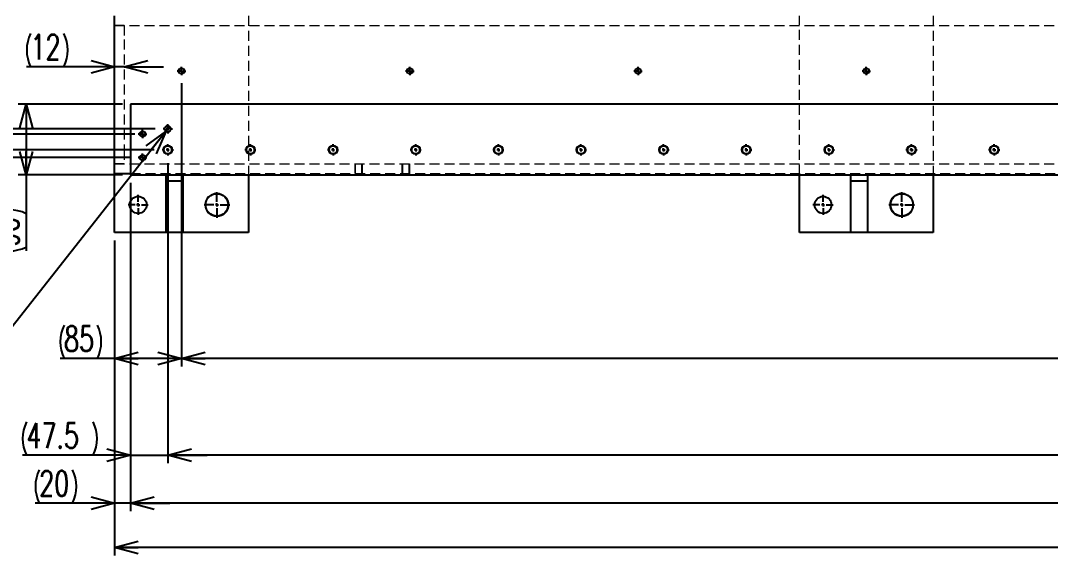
# Model space of a CAD drawing. Header units: millimetres. Extents: x 30 to 8380, y 30 to 5898.
# Drawn here: x 2814 to 4122, y 3167 to 3846 of the extents above; entities that cross this region are included whole.
import ezdxf

# ---------------------------------------------------------------- set-up
doc = ezdxf.new("R2010")
doc.units = ezdxf.units.MM
doc.header["$LTSCALE"] = 10
doc.linetypes.add('HIDDEN', pattern=[1.905, 1.27, -0.635])
doc.layers.add('FORMAT', color=7, linetype='Continuous')
doc.styles.add('SLDTEXTSTYLE0', font='TXT', dxfattribs={"width": 0.7, "bigfont": 'bigfont'})
doc.dimstyles.new('SLDDIMSTYLE1', dxfattribs={"dimtxt": 36.380208, "dimasz": 30, "dimexe": 0, "dimexo": 0.0625, "dimgap": 9.095052, "dimtad": 3, "dimrnd": 1e-09, "dimzin": 12, "dimdsep": 46, "dimtxsty": 'SLDTEXTSTYLE0', "dimblk1": 'OPEN30', "dimblk2": 'OPEN30', "dimsah": 1, "dimcen": 0.09, "dimadec": 0, "dimazin": 3, "dimtfac": 1, "dimtdec": 3, "dimtofl": 0, "dimtmove": 0, "dimatfit": 3, "dimldrblk": 'OPEN30', "dimfxl": 1, "dimfrac": 2, "dimtolj": 1, "dimtzin": 12, "dimarcsym": 0})
doc.dimstyles.new('SLDDIMSTYLE2', dxfattribs={"dimtxt": 36.380208, "dimasz": 30, "dimexe": 0, "dimexo": 0.0625, "dimgap": 9.095052, "dimtad": 3, "dimrnd": 1e-09, "dimzin": 12, "dimdsep": 46, "dimtxsty": 'SLDTEXTSTYLE0', "dimblk1": 'OPEN30', "dimblk2": 'OPEN30', "dimsah": 1, "dimcen": 0.09, "dimadec": 0, "dimazin": 3, "dimtfac": 1, "dimtdec": 3, "dimtmove": 0, "dimatfit": 0, "dimldrblk": 'OPEN30', "dimfxl": 1, "dimfrac": 2, "dimtolj": 1, "dimtzin": 12, "dimarcsym": 0})
doc.dimstyles.new('SLDDIMSTYLE5', dxfattribs={"dimtxt": 36.380208, "dimasz": 30, "dimexe": 0, "dimexo": 0.0625, "dimgap": 9.095052, "dimtad": 0, "dimtih": 1, "dimtoh": 1, "dimdec": 6, "dimrnd": 1e-09, "dimzin": 12, "dimdsep": 46, "dimtxsty": 'SLDTEXTSTYLE0', "dimblk1": 'OPEN30', "dimblk2": 'OPEN30', "dimsah": 1, "dimcen": 0, "dimadec": 0, "dimazin": 3, "dimtol": 1, "dimtp": 0.015, "dimtfac": 1, "dimtdec": 3, "dimtofl": 0, "dimtmove": 0, "dimatfit": 3, "dimldrblk": 'OPEN30', "dimfxl": 1, "dimfrac": 2, "dimtolj": 1, "dimtzin": 0, "dimarcsym": 0})
doc.dimstyles.new('SLDDIMSTYLE6', dxfattribs={"dimtxt": 36.380208, "dimasz": 30, "dimexe": 0, "dimexo": 0.0625, "dimgap": 9.095052, "dimtad": 3, "dimrnd": 1e-09, "dimzin": 12, "dimdsep": 46, "dimtxsty": 'SLDTEXTSTYLE0', "dimblk1": 'OPEN30', "dimblk2": 'OPEN30', "dimsah": 1, "dimcen": 0.09, "dimadec": 0, "dimazin": 3, "dimtol": 1, "dimtp": 0.1, "dimtm": 0.1, "dimtfac": 1, "dimtdec": 1, "dimtofl": 0, "dimtmove": 0, "dimatfit": 3, "dimldrblk": 'OPEN30', "dimfxl": 1, "dimfrac": 2, "dimtolj": 1, "dimarcsym": 0})

# ---------------------------------------------------------------- blocks, each defined once
blk = doc.blocks.new('_Open30')
at = {"color": 0, "linetype": 'ByBlock', "lineweight": -2}
for p, q in [((-1, 0.267949), (0, 0)), ((0, 0), (-1, -0.267949)), ((0, 0), (-1, 0))]:
    blk.add_line(p, q, dxfattribs=at)
blk = doc.blocks.new('_D_24')
at = {"layer": 'FORMAT', "transparency": 16777216}
for p, q in [((2525.6, 3701.9), (2525.6, 3751.9)), ((2959.1, 3701.9), (2515.6, 3701.9)), ((2525.6, 3701.9), (2525.6, 3671.9)), ((2953.7, 3671.9), (2515.6, 3671.9)), ((2525.6, 3671.9), (2525.6, 3599))]:
    blk.add_line(p, q, dxfattribs=at)
at = {"layer": 'FORMAT', "transparency": 16777216, "xscale": 30, "yscale": 30}
for p, rotation in [((2525.6, 3701.9, 104), 270), ((2525.6, 3671.9, 104), 90)]:
    blk.add_blockref('_Open30', p, dxfattribs=dict(at, rotation=rotation))
at = {"layer": 'FORMAT', "transparency": 16777216, "insert": (2484.6, 3599), "char_height": 31.75, "attachment_point": 1, "rotation": 90, "style": 'SLDTEXTSTYLE0'}
blk.add_mtext('30', dxfattribs=at)
blk = doc.blocks.new('_D_44')
at = {"layer": 'FORMAT', "transparency": 16777216}
for p, q in [((2984, 4681.9), (2575.1, 4681.9)), ((2585.1, 4681.9), (2585.1, 3681.9)), ((2984, 3681.9), (2575.1, 3681.9))]:
    blk.add_line(p, q, dxfattribs=at)
at = {"layer": 'FORMAT', "transparency": 16777216, "xscale": 30, "yscale": 30}
for p, rotation in [((2585.1, 4681.9, 104), 90), ((2585.1, 3681.9, 104), 270)]:
    blk.add_blockref('_Open30', p, dxfattribs=dict(at, rotation=rotation))
at = {"layer": 'FORMAT', "transparency": 16777216, "insert": (2544.1, 4139.6), "char_height": 31.75, "attachment_point": 1, "rotation": 90, "style": 'SLDTEXTSTYLE0'}
blk.add_mtext('1000', dxfattribs=at)
blk = doc.blocks.new('_D_45')
at = {"layer": 'FORMAT', "transparency": 16777216}
for p, q in [((2985.1, 4655.4), (2635.8, 4655.4)), ((2645.8, 4655.4), (2645.8, 3708.4)), ((2985.1, 3708.4), (2635.8, 3708.4))]:
    blk.add_line(p, q, dxfattribs=at)
at = {"layer": 'FORMAT', "transparency": 16777216, "xscale": 30, "yscale": 30}
for p, rotation in [((2645.8, 4655.4, 104), 90), ((2645.8, 3708.4, 104), 270)]:
    blk.add_blockref('_Open30', p, dxfattribs=dict(at, rotation=rotation))
at = {"layer": 'FORMAT', "transparency": 16777216, "char_height": 31.75, "attachment_point": 1, "rotation": 90, "style": 'SLDTEXTSTYLE0'}
for s, insert in [('±0.1', (2604.9, 4168)), ('947', (2604.9, 4086.6))]:
    blk.add_mtext(s, dxfattribs=dict(at, insert=insert))
blk = doc.blocks.new('_D_54')
at = {"layer": 'FORMAT', "transparency": 16777216}
for p, q in [((2998.6, 3705.3), (2772.9, 3418.8)), ((2772.9, 3418.8), (2229.9, 3418.8))]:
    blk.add_line(p, q, dxfattribs=at)
at = {"layer": 'FORMAT', "transparency": 16777216, "xscale": 30, "yscale": 30, "rotation": 51.76134948729998}
blk.add_blockref('_Open30', (2998.6, 3705.3, 104), dxfattribs=at)
at = {"layer": 'FORMAT', "transparency": 16777216, "attachment_point": 1, "style": 'SLDTEXTSTYLE0'}
for s, insert, char_height in [('+', (2418.3, 3502.1), 31.8), ('0.015', (2439.5, 3502.1), 31.75), ('6x', (2229.9, 3459.7), 31.75), ('%%c', (2272.3, 3459.7), 31.75), ('8', (2312.5, 3459.7), 31.8), ('H7', (2351.5, 3459.7), 31.75), ('0', (2439.5, 3459.7), 31.8), ('深さ10', (2545.3, 3459.7), 31.75)]:
    blk.add_mtext(s, dxfattribs=dict(at, insert=insert, char_height=char_height))
blk = doc.blocks.new('_D_56')
at = {"layer": 'FORMAT', "transparency": 16777216}
for p, q in [((2933.6, 3787.2), (2821.8, 3787.2)), ((2945.6, 3787.2), (2933.6, 3787.2)), ((2945.6, 3787.2), (2995.6, 3787.2))]:
    blk.add_line(p, q, dxfattribs=at)
for centre, start, end in [((2869.2, 3808.4), 153.4349, 206.5651), ((2826.8, 3808.4), 333.4349, 26.5651)]:
    blk.add_arc(centre, 47.3, start, end, dxfattribs=at)
at = {"layer": 'FORMAT', "transparency": 16777216, "xscale": 30, "yscale": 30}
blk.add_blockref('_Open30', (2933.6, 3787.2, 104), dxfattribs=at)
at = {"layer": 'FORMAT', "transparency": 16777216, "xscale": 30, "yscale": 30, "rotation": 180}
blk.add_blockref('_Open30', (2945.6, 3787.2, 104), dxfattribs=at)
at = {"layer": 'FORMAT', "transparency": 16777216, "insert": (2826.8, 3828.1), "char_height": 31.75, "attachment_point": 1, "style": 'SLDTEXTSTYLE0'}
blk.add_mtext('12', dxfattribs=at)
blk = doc.blocks.new('_D_62')
at = {"layer": 'FORMAT', "transparency": 16777216}
for p, q in [((7368.6, 3771.9), (7368.6, 3406.9)), ((3018.6, 3766.5), (3018.6, 3406.9)), ((7368.6, 3416.9), (3018.6, 3416.9))]:
    blk.add_line(p, q, dxfattribs=at)
at = {"layer": 'FORMAT', "transparency": 16777216, "xscale": 30, "yscale": 30, "rotation": 180}
blk.add_blockref('_Open30', (3018.6, 3416.9, 104), dxfattribs=at)
at = {"layer": 'FORMAT', "transparency": 16777216, "xscale": 30, "yscale": 30}
blk.add_blockref('_Open30', (7368.6, 3416.9, 104), dxfattribs=at)
at = {"layer": 'FORMAT', "transparency": 16777216, "char_height": 31.75, "attachment_point": 1, "style": 'SLDTEXTSTYLE0'}
for s, insert in [('15xP290=', (5066.6, 3457.9)), ('4350', (5235.9, 3457.9))]:
    blk.add_mtext(s, dxfattribs=dict(at, insert=insert))
blk = doc.blocks.new('_D_66')
at = {"layer": 'FORMAT', "transparency": 16777216}
for p, q in [((3001.1, 3664.8), (3001.1, 3284)), ((6046.1, 3664.8), (6046.1, 3284)), ((6046.1, 3294), (3001.1, 3294))]:
    blk.add_line(p, q, dxfattribs=at)
at = {"layer": 'FORMAT', "transparency": 16777216, "xscale": 30, "yscale": 30, "rotation": 180}
blk.add_blockref('_Open30', (3001.1, 3294, 104), dxfattribs=at)
at = {"layer": 'FORMAT', "transparency": 16777216, "xscale": 30, "yscale": 30}
blk.add_blockref('_Open30', (6046.1, 3294, 104), dxfattribs=at)
at = {"layer": 'FORMAT', "transparency": 16777216, "char_height": 31.75, "attachment_point": 1, "style": 'SLDTEXTSTYLE0'}
for s, insert in [('29xP105=', (4396.6, 3334.9)), ('3045', (4565.9, 3334.9))]:
    blk.add_mtext(s, dxfattribs=dict(at, insert=insert))
blk = doc.blocks.new('_D_67')
at = {"layer": 'FORMAT', "transparency": 16777216}
for p, q in [((3001.1, 3664.8), (3001.1, 3284)), ((2953.6, 3639.9), (2953.6, 3284)), ((2953.6, 3294), (2816.6, 3294)), ((2953.6, 3294), (3001.1, 3294)), ((3001.1, 3294), (3051.1, 3294))]:
    blk.add_line(p, q, dxfattribs=at)
for start, end in [(153.4349, 206.5651), (333.4349, 26.5651)]:
    blk.add_arc((2863.9, 3315.1), 47.3, start, end, dxfattribs=at)
at = {"layer": 'FORMAT', "transparency": 16777216, "xscale": 30, "yscale": 30}
blk.add_blockref('_Open30', (2953.6, 3294, 104), dxfattribs=at)
at = {"layer": 'FORMAT', "transparency": 16777216, "xscale": 30, "yscale": 30, "rotation": 180}
blk.add_blockref('_Open30', (3001.1, 3294, 104), dxfattribs=at)
at = {"layer": 'FORMAT', "transparency": 16777216, "insert": (2821.6, 3334.9), "char_height": 31.75, "attachment_point": 1, "style": 'SLDTEXTSTYLE0'}
blk.add_mtext('47.5', dxfattribs=at)
blk = doc.blocks.new('_D_71')
at = {"layer": 'FORMAT', "transparency": 16777216}
for p, q in [((3018.6, 3766.5), (3018.6, 3406.9)), ((2933.6, 3566.9), (2933.6, 3406.9)), ((2933.6, 3416.9), (2864.3, 3416.9)), ((3018.6, 3416.9), (2933.6, 3416.9))]:
    blk.add_line(p, q, dxfattribs=at)
for centre, start, end in [((2911.7, 3438.1), 153.4349, 206.5651), ((2869.3, 3438.1), 333.4349, 26.5651)]:
    blk.add_arc(centre, 47.3, start, end, dxfattribs=at)
at = {"layer": 'FORMAT', "transparency": 16777216, "xscale": 30, "yscale": 30, "rotation": 180}
blk.add_blockref('_Open30', (2933.6, 3416.9, 104), dxfattribs=at)
at = {"layer": 'FORMAT', "transparency": 16777216, "xscale": 30, "yscale": 30}
blk.add_blockref('_Open30', (3018.6, 3416.9, 104), dxfattribs=at)
at = {"layer": 'FORMAT', "transparency": 16777216, "insert": (2869.3, 3457.9), "char_height": 31.75, "attachment_point": 1, "style": 'SLDTEXTSTYLE0'}
blk.add_mtext('85', dxfattribs=at)
blk = doc.blocks.new('_D_72')
at = {"layer": 'FORMAT', "transparency": 16777216}
for p, q in [((2953.6, 3639.9), (2953.6, 3223.2)), ((7513.6, 3639.9), (7513.6, 3223.2)), ((7513.6, 3233.2), (2953.6, 3233.2))]:
    blk.add_line(p, q, dxfattribs=at)
at = {"layer": 'FORMAT', "transparency": 16777216, "xscale": 30, "yscale": 30, "rotation": 180}
blk.add_blockref('_Open30', (2953.6, 3233.2, 104), dxfattribs=at)
at = {"layer": 'FORMAT', "transparency": 16777216, "xscale": 30, "yscale": 30}
blk.add_blockref('_Open30', (7513.6, 3233.2, 104), dxfattribs=at)
at = {"layer": 'FORMAT', "transparency": 16777216, "insert": (5191.2, 3274.1), "char_height": 31.75, "attachment_point": 1, "style": 'SLDTEXTSTYLE0'}
blk.add_mtext('4560', dxfattribs=at)
blk = doc.blocks.new('_D_73')
at = {"layer": 'FORMAT', "transparency": 16777216}
for p, q in [((2953.6, 3639.9), (2953.6, 3223.2)), ((2933.6, 3566.9), (2933.6, 3223.2)), ((2933.6, 3233.2), (2832.8, 3233.2)), ((2953.6, 3233.2), (2933.6, 3233.2)), ((2953.6, 3233.2), (3003.6, 3233.2))]:
    blk.add_line(p, q, dxfattribs=at)
for centre, start, end in [((2880.2, 3254.4), 153.4349, 206.5651), ((2837.8, 3254.4), 333.4349, 26.5651)]:
    blk.add_arc(centre, 47.3, start, end, dxfattribs=at)
at = {"layer": 'FORMAT', "transparency": 16777216, "xscale": 30, "yscale": 30}
blk.add_blockref('_Open30', (2933.6, 3233.2, 104), dxfattribs=at)
at = {"layer": 'FORMAT', "transparency": 16777216, "xscale": 30, "yscale": 30, "rotation": 180}
blk.add_blockref('_Open30', (2953.6, 3233.2, 104), dxfattribs=at)
at = {"layer": 'FORMAT', "transparency": 16777216, "insert": (2837.8, 3274.1), "char_height": 31.75, "attachment_point": 1, "style": 'SLDTEXTSTYLE0'}
blk.add_mtext('20', dxfattribs=at)
blk = doc.blocks.new('_D_75')
at = {"layer": 'FORMAT', "transparency": 16777216}
for p, q in [((2943.6, 3739.9), (2811.1, 3739.9)), ((2821.1, 3739.9), (2821.1, 3649.9)), ((2943.6, 3649.9), (2811.1, 3649.9)), ((2821.1, 3649.9), (2821.1, 3553.4))]:
    blk.add_line(p, q, dxfattribs=at)
for centre, start, end in [((2799.9, 3558.4), 63.4349, 116.5651), ((2799.9, 3600.7), 243.4349, 296.5651)]:
    blk.add_arc(centre, 47.3, start, end, dxfattribs=at)
at = {"layer": 'FORMAT', "transparency": 16777216, "xscale": 30, "yscale": 30}
for p, rotation in [((2821.1, 3739.9, 104), 90), ((2821.1, 3649.9, 104), 270)]:
    blk.add_blockref('_Open30', p, dxfattribs=dict(at, rotation=rotation))
at = {"layer": 'FORMAT', "transparency": 16777216, "insert": (2780.2, 3558.4), "char_height": 31.75, "attachment_point": 1, "rotation": 90, "style": 'SLDTEXTSTYLE0'}
blk.add_mtext('90', dxfattribs=at)
blk = doc.blocks.new('_D_76')
at = {"layer": 'FORMAT', "transparency": 16777216}
for p, q in [((7513.6, 3639.9), (7513.6, 3166.9)), ((2933.6, 3566.9), (2933.6, 3166.9)), ((7513.6, 3176.9), (2933.6, 3176.9))]:
    blk.add_line(p, q, dxfattribs=at)
at = {"layer": 'FORMAT', "transparency": 16777216, "xscale": 30, "yscale": 30, "rotation": 180}
blk.add_blockref('_Open30', (2933.6, 3176.9, 104), dxfattribs=at)
at = {"layer": 'FORMAT', "transparency": 16777216, "xscale": 30, "yscale": 30}
blk.add_blockref('_Open30', (7513.6, 3176.9, 104), dxfattribs=at)
at = {"layer": 'FORMAT', "transparency": 16777216, "insert": (5181.2, 3217.8), "char_height": 31.75, "attachment_point": 1, "style": 'SLDTEXTSTYLE0'}
blk.add_mtext('4580', dxfattribs=at)
blk = doc.blocks.new('_D_78')
at = {"layer": 'FORMAT', "transparency": 16777216}
for p, q in [((2953.7, 4661.9), (2515.6, 4661.9)), ((2525.6, 3701.9), (2525.6, 4661.9)), ((2953.7, 3701.9), (2515.6, 3701.9))]:
    blk.add_line(p, q, dxfattribs=at)
at = {"layer": 'FORMAT', "transparency": 16777216, "xscale": 30, "yscale": 30}
for p, rotation in [((2525.6, 4661.9, 104), 90), ((2525.6, 3701.9, 104), 270)]:
    blk.add_blockref('_Open30', p, dxfattribs=dict(at, rotation=rotation))
at = {"layer": 'FORMAT', "transparency": 16777216, "insert": (2484.6, 4150.1), "char_height": 31.75, "attachment_point": 1, "rotation": 90, "style": 'SLDTEXTSTYLE0'}
blk.add_mtext('960', dxfattribs=at)
blk = doc.blocks.new('SW_CENTERMARKSYMBOL_21')
at = {"layer": 'FORMAT', "color": 0}
for p, q in [((-4, 0), (-7.1, 0)), ((0, 0), (-2, 0)), ((0, 4), (0, 7.1)), ((0, 0), (0, 2)), ((0, 0), (0, -2)), ((0, 0), (2, 0)), ((4, 0), (7.1, 0)), ((101, 0), (97.9, 0)), ((105, 0), (103, 0)), ((105, 4), (105, 7.1)), ((105, 0), (105, 2)), ((105, 0), (105, -2)), ((105, 0), (107, 0)), ((109, 0), (112.1, 0)), ((206, 0), (202.9, 0)), ((210, 0), (208, 0)), ((210, 4), (210, 7.1)), ((210, 0), (210, 2)), ((210, 0), (210, -2)), ((210, 0), (212, 0)), ((214, 0), (217.1, 0)), ((311, 0), (307.9, 0)), ((315, 0), (313, 0)), ((315, 4), (315, 7.1)), ((315, 0), (315, 2)), ((315, 0), (315, -2)), ((315, 0), (317, 0)), ((319, 0), (322.1, 0)), ((416, 0), (412.9, 0)), ((420, 0), (418, 0)), ((420, 4), (420, 7.1)), ((420, 0), (420, 2)), ((420, 0), (420, -2)), ((420, 0), (422, 0)), ((424, 0), (427.1, 0)), ((521, 0), (517.9, 0)), ((525, 0), (523, 0)), ((525, 4), (525, 7.1)), ((525, 0), (525, 2)), ((525, 0), (525, -2)), ((525, 0), (527, 0)), ((529, 0), (532.1, 0)), ((626, 0), (622.9, 0)), ((630, 0), (628, 0)), ((630, 4), (630, 7.1)), ((630, 0), (630, 2)), ((630, 0), (630, -2)), ((630, 0), (632, 0)), ((634, 0), (637.1, 0)), ((731, 0), (727.9, 0)), ((735, 0), (733, 0)), ((735, 4), (735, 7.1)), ((735, 0), (735, 2)), ((735, 0), (735, -2)), ((735, 0), (737, 0)), ((739, 0), (742.1, 0)), ((836, 0), (832.9, 0)), ((840, 0), (838, 0)), ((840, 4), (840, 7.1)), ((840, 0), (840, 2)), ((840, 0), (840, -2)), ((840, 0), (842, 0)), ((844, 0), (847.1, 0)), ((941, 0), (937.9, 0)), ((945, 0), (943, 0)), ((945, 4), (945, 7.1)), ((945, 0), (945, 2)), ((945, 0), (945, -2)), ((945, 0), (947, 0)), ((949, 0), (952.1, 0)), ((1046, 0), (1042.9, 0)), ((1050, 0), (1048, 0)), ((1050, 4), (1050, 7.1)), ((1050, 0), (1050, 2)), ((1050, 0), (1050, -2)), ((1050, 0), (1052, 0)), ((1054, 0), (1057.1, 0)), ((0, -4), (0, -7.1)), ((105, -4), (105, -7.1)), ((210, -4), (210, -7.1)), ((315, -4), (315, -7.1)), ((420, -4), (420, -7.1)), ((525, -4), (525, -7.1)), ((630, -4), (630, -7.1)), ((735, -4), (735, -7.1)), ((840, -4), (840, -7.1)), ((945, -4), (945, -7.1)), ((1050, -4), (1050, -7.1))]:
    blk.add_line(p, q, dxfattribs=at)
blk = doc.blocks.new('SW_CENTERMARKSYMBOL_22')
at = {"layer": 'FORMAT', "color": 0}
for p, q in [((-4354, -715), (-4355.4, -715)), ((-4350, -715), (-4352, -715)), ((-4350, -711), (-4350, -709.6)), ((-4350, -715), (-4350, -713)), ((-4350, -715), (-4350, -717)), ((-4350, -715), (-4348, -715)), ((-4350, -719), (-4350, -720.4)), ((-4346, -715), (-4344.6, -715)), ((-4064, -715), (-4065.4, -715)), ((-4060, -715), (-4062, -715)), ((-4060, -711), (-4060, -709.6)), ((-4060, -715), (-4060, -713)), ((-4060, -715), (-4060, -717)), ((-4060, -715), (-4058, -715)), ((-4060, -719), (-4060, -720.4)), ((-4056, -715), (-4054.6, -715)), ((-3774, -715), (-3775.4, -715)), ((-3770, -715), (-3772, -715)), ((-3770, -711), (-3770, -709.6)), ((-3770, -715), (-3770, -713)), ((-3770, -715), (-3770, -717)), ((-3770, -715), (-3768, -715)), ((-3770, -719), (-3770, -720.4)), ((-3766, -715), (-3764.6, -715)), ((-3484, -715), (-3485.4, -715)), ((-3480, -715), (-3482, -715)), ((-3480, -711), (-3480, -709.6)), ((-3480, -715), (-3480, -713)), ((-3480, -715), (-3480, -717)), ((-3480, -715), (-3478, -715)), ((-3480, -719), (-3480, -720.4)), ((-3476, -715), (-3474.6, -715))]:
    blk.add_line(p, q, dxfattribs=at)
blk = doc.blocks.new('SW_CENTERMARKSYMBOL_23')
at = {"layer": 'FORMAT', "color": 0}
for p, q in [((-3480, 4), (-3480, 16.25)), ((-2610, 4), (-2610, 16.25)), ((-3484, 0), (-3496.25, 0)), ((-3480, 0), (-3482, 0)), ((-3480, 0), (-3480, 2)), ((-3480, 0), (-3480, -2)), ((-3480, 0), (-3478, 0)), ((-3476, 0), (-3463.75, 0)), ((-2614, 0), (-2626.25, 0)), ((-2610, 0), (-2612, 0)), ((-2610, 0), (-2610, 2)), ((-2610, 0), (-2610, -2)), ((-2610, 0), (-2608, 0)), ((-2606, 0), (-2593.75, 0)), ((-3480, -4), (-3480, -16.25)), ((-2610, -4), (-2610, -16.25))]:
    blk.add_line(p, q, dxfattribs=at)
blk = doc.blocks.new('SW_CENTERMARKSYMBOL_26')
at = {"layer": 'FORMAT', "color": 0}
for p, q in [((-3484, 0), (-3492.75, 0)), ((-3480, 0), (-3482, 0)), ((-3480, 4), (-3480, 12.75)), ((-3480, 0), (-3480, 2)), ((-3480, 0), (-3480, -2)), ((-3480, 0), (-3478, 0)), ((-3476, 0), (-3467.25, 0)), ((-2614, 0), (-2622.75, 0)), ((-2610, 0), (-2612, 0)), ((-2610, 4), (-2610, 12.75)), ((-2610, 0), (-2610, 2)), ((-2610, 0), (-2610, -2)), ((-2610, 0), (-2608, 0)), ((-2606, 0), (-2597.25, 0)), ((-3480, -4), (-3480, -12.75)), ((-2610, -4), (-2610, -12.75))]:
    blk.add_line(p, q, dxfattribs=at)
blk = doc.blocks.new('SW_CENTERMARKSYMBOL_38')
at = {"layer": 'FORMAT', "color": 0}
for p, q in [((-4, 0), (-6, 0)), ((0, 0), (-2, 0)), ((0, 4), (0, 6)), ((0, 0), (0, 2)), ((0, 0), (0, -2)), ((0, 0), (2, 0)), ((4, 0), (6, 0)), ((0, -4), (0, -6))]:
    blk.add_line(p, q, dxfattribs=at)
blk = doc.blocks.new('SW_CENTERMARKSYMBOL_39')
at = {"layer": 'FORMAT', "color": 0}
for p, q in [((-4, 0), (-5.4, 0)), ((0, 0), (-2, 0)), ((0, 4), (0, 5.4)), ((0, 0), (0, 2)), ((0, 0), (0, -2)), ((0, 0), (2, 0)), ((4, 0), (5.4, 0)), ((0, -4), (0, -5.4))]:
    blk.add_line(p, q, dxfattribs=at)
blk = doc.blocks.new('SW_CENTERMARKSYMBOL_42')
at = {"layer": 'FORMAT', "color": 0}
for p, q in [((-4, 0), (-5.4, 0)), ((0, 0), (-2, 0)), ((0, 4), (0, 5.4)), ((0, 0), (0, 2)), ((0, 0), (0, -2)), ((0, 0), (2, 0)), ((4, 0), (5.4, 0)), ((0, -4), (0, -5.4))]:
    blk.add_line(p, q, dxfattribs=at)
blk = doc.blocks.new('SW_DOWELSYMBOL_0')
at = {"linetype": 'Continuous', "lineweight": 18}
h = blk.add_hatch(color=0, dxfattribs=at)
edge = h.paths.add_edge_path(flags=0)
edge.add_arc((0, 0), 4, 180, 270)
edge.add_line((0, -4), (0, 0))
edge.add_line((0, 0), (-4, 0))
h = blk.add_hatch(color=0, dxfattribs=at)
edge = h.paths.add_edge_path(flags=0)
edge.add_arc((0, 0), 4, 0, 90)
edge.add_line((0, 4), (0, 0))
edge.add_line((0, 0), (4, 0))
at = {"layer": 'FORMAT', "color": 0}
blk.add_circle((0, 0), 4, dxfattribs=at)

msp = doc.modelspace()

# ---------------------------------------------------------------- linework, layer by layer
at = {"color": 7, "linetype": 'Continuous', "lineweight": 25}
for p, q in [((2933.5727932, 3821.8972603), (2933.5727932, 3851.8972603)), ((2933.5727932, 3681.8972603), (2933.5727932, 3821.8972603)), ((7513.5727932, 3739.8972603), (2953.5727932, 3739.8972603)), ((2953.5727932, 3739.8972603), (2953.5727932, 3649.8972603)), ((2933.5727932, 3651.8972603), (2933.5727932, 3681.8972603)), ((2933.5727932, 3651.8972603), (2953.5727932, 3651.8972603)), ((2933.5727932, 3576.8972603), (2933.5727932, 3651.8972603)), ((2953.5727932, 3649.8972603), (7513.5727932, 3649.8972603)), ((2998.5727932, 3649.8972603), (2998.5727932, 3641.8972603)), ((3020.5727932, 3641.8972603), (2998.5727932, 3641.8972603)), ((2998.5727932, 3641.8972603), (2998.5727932, 3576.8972603)), ((3020.5727932, 3641.8972603), (3020.5727932, 3649.8972603)), ((3020.5727932, 3576.8972603), (3020.5727932, 3641.8972603)), ((3103.5727932, 3649.8972603), (3103.5727932, 3576.8972603)), ((3803.5727932, 3576.8972603), (3803.5727932, 3649.8972603)), ((3868.5727932, 3649.8972603), (3868.5727932, 3641.8972603)), ((3890.5727932, 3641.8972603), (3868.5727932, 3641.8972603)), ((3868.5727932, 3641.8972603), (3868.5727932, 3576.8972603)), ((3890.5727932, 3641.8972603), (3890.5727932, 3649.8972603)), ((3890.5727932, 3576.8972603), (3890.5727932, 3641.8972603)), ((3973.5727932, 3649.8972603), (3973.5727932, 3576.8972603)), ((2998.5727932, 3576.8972603), (2933.5727932, 3576.8972603)), ((3020.5727932, 3576.8972603), (2998.5727932, 3576.8972603)), ((3103.5727932, 3576.8972603), (3020.5727932, 3576.8972603)), ((3868.5727932, 3576.8972603), (3803.5727932, 3576.8972603)), ((3890.5727932, 3576.8972603), (3868.5727932, 3576.8972603)), ((3973.5727932, 3576.8972603), (3890.5727932, 3576.8972603))]:
    msp.add_line(p, q, dxfattribs=at)
at = {"color": 7, "linetype": 'HIDDEN', "lineweight": 18}
for p, q in [((3103.5727932, 3851.8972603), (3103.5727932, 3649.8972603)), ((3803.5727932, 3649.8972603), (3803.5727932, 3851.8972603)), ((3973.5727932, 3851.8972603), (3973.5727932, 3649.8972603)), ((2945.5727932, 3839.8972603), (2933.5727932, 3839.8972603)), ((2933.5727932, 3839.8972603), (7513.5727932, 3839.8972603)), ((2945.5727932, 3839.8972603), (2945.5727932, 3821.8972603)), ((2945.5727932, 3821.8972603), (2945.5727932, 3681.8972603)), ((2945.5727932, 3681.8972603), (2945.5727932, 3663.8972603)), ((2945.5727932, 3663.8972603), (2933.5727932, 3663.8972603)), ((2933.5727932, 3663.8972603), (7513.5727932, 3663.8972603)), ((3238.5727932, 3663.8972603), (3238.5727932, 3651.8972603)), ((3239.3227932, 3663.8972603), (3239.3227932, 3651.8972603)), ((3247.8227932, 3651.8972603), (3247.8227932, 3663.8972603)), ((3248.5727932, 3651.8972603), (3248.5727932, 3663.8972603)), ((3298.5727932, 3663.8972603), (3298.5727932, 3651.8972603)), ((3299.3227932, 3663.8972603), (3299.3227932, 3651.8972603)), ((3307.8227932, 3651.8972603), (3307.8227932, 3663.8972603)), ((3308.5727932, 3651.8972603), (3308.5727932, 3663.8972603)), ((2953.5727932, 3651.8972603), (7513.5727932, 3651.8972603)), ((2998.5727932, 3651.8972603), (2998.5727932, 3649.8972603)), ((3020.5727932, 3649.8972603), (3020.5727932, 3651.8972603)), ((3868.5727932, 3651.8972603), (3868.5727932, 3649.8972603)), ((3890.5727932, 3649.8972603), (3890.5727932, 3651.8972603))]:
    msp.add_line(p, q, dxfattribs=at)
at = {"color": 7, "linetype": 'Continuous', "lineweight": 18}
for centre, radius in [((3018.5727932, 3781.8972603), 4), ((3308.5727932, 3781.8972603), 4), ((3598.5727932, 3781.8972603), 4), ((3888.5727932, 3781.8972603), 4), ((2969.0727932, 3701.8972603), 4), ((3001.0727932, 3681.8972603), 6), ((3106.0727932, 3681.8972603), 6), ((3211.0727932, 3681.8972603), 6), ((3316.0727932, 3681.8972603), 6), ((3421.0727932, 3681.8972603), 6), ((3526.0727932, 3681.8972603), 6), ((3631.0727932, 3681.8972603), 6), ((3736.0727932, 3681.8972603), 6), ((3841.0727932, 3681.8972603), 6), ((3946.0727932, 3681.8972603), 6), ((4051.0727932, 3681.8972603), 6), ((2969.0727932, 3671.8972603), 4), ((3063.5727932, 3611.8972603), 15), ((3933.5727932, 3611.8972603), 15)]:
    msp.add_circle(centre, radius, dxfattribs=at)
at = {"color": 7, "linetype": 'Continuous', "lineweight": 25}
for centre, radius in [((3018.5727932, 3781.8972603), 3.4), ((3308.5727932, 3781.8972603), 3.4), ((3598.5727932, 3781.8972603), 3.4), ((3888.5727932, 3781.8972603), 3.4), ((2969.0727932, 3701.8972603), 3.4), ((3001.0727932, 3708.3972603), 4), ((3001.0727932, 3681.8972603), 5.1), ((3106.0727932, 3681.8972603), 5.1), ((3211.0727932, 3681.8972603), 5.1), ((3316.0727932, 3681.8972603), 5.1), ((3421.0727932, 3681.8972603), 5.1), ((3526.0727932, 3681.8972603), 5.1), ((3631.0727932, 3681.8972603), 5.1), ((3736.0727932, 3681.8972603), 5.1), ((3841.0727932, 3681.8972603), 5.1), ((3946.0727932, 3681.8972603), 5.1), ((4051.0727932, 3681.8972603), 5.1), ((2969.0727932, 3671.8972603), 3.4), ((3063.5727932, 3611.8972603), 14.25), ((3933.5727932, 3611.8972603), 14.25), ((2963.5727932, 3611.8972603), 10.75), ((3833.5727932, 3611.8972603), 10.75)]:
    msp.add_circle(centre, radius, dxfattribs=at)
at = {"color": 7, "linetype": 'HIDDEN', "lineweight": 18}
for points in [[(2995.9786788, 3681.6523134), (2995.9747563, 3681.7338896), (2995.9727932, 3681.8155871), (2995.9727932, 3681.8972603)], [(3006.1727932, 3681.8972603), (3006.1727932, 3681.8155871), (3006.17083, 3681.7338896), (3006.1669075, 3681.6523134)], [(3100.9786788, 3681.6523134), (3100.9747563, 3681.7338896), (3100.9727932, 3681.8155871), (3100.9727932, 3681.8972603)], [(3111.1727932, 3681.8972603), (3111.1727932, 3681.8155871), (3111.17083, 3681.7338896), (3111.1669075, 3681.6523134)], [(3205.9786788, 3681.6523134), (3205.9747563, 3681.7338896), (3205.9727932, 3681.8155871), (3205.9727932, 3681.8972603)], [(3216.1727932, 3681.8972603), (3216.1727932, 3681.8155871), (3216.17083, 3681.7338896), (3216.1669075, 3681.6523134)], [(3310.9786788, 3681.6523134), (3310.9747563, 3681.7338896), (3310.9727932, 3681.8155871), (3310.9727932, 3681.8972603)], [(3321.1727932, 3681.8972603), (3321.1727932, 3681.8155871), (3321.17083, 3681.7338896), (3321.1669075, 3681.6523134)], [(3415.9786788, 3681.6523134), (3415.9747563, 3681.7338896), (3415.9727932, 3681.8155871), (3415.9727932, 3681.8972603)], [(3426.1727932, 3681.8972603), (3426.1727932, 3681.8155871), (3426.17083, 3681.7338896), (3426.1669075, 3681.6523134)], [(3520.9786788, 3681.6523134), (3520.9747563, 3681.7338896), (3520.9727932, 3681.8155871), (3520.9727932, 3681.8972603)], [(3531.1727932, 3681.8972603), (3531.1727932, 3681.8155871), (3531.17083, 3681.7338896), (3531.1669075, 3681.6523134)], [(3625.9786788, 3681.6523134), (3625.9747563, 3681.7338896), (3625.9727932, 3681.8155871), (3625.9727932, 3681.8972603)], [(3636.1727932, 3681.8972603), (3636.1727932, 3681.8155871), (3636.17083, 3681.7338896), (3636.1669075, 3681.6523134)], [(3730.9786788, 3681.6523134), (3730.9747563, 3681.7338896), (3730.9727932, 3681.8155871), (3730.9727932, 3681.8972603)], [(3741.1727932, 3681.8972603), (3741.1727932, 3681.8155871), (3741.17083, 3681.7338896), (3741.1669075, 3681.6523134)], [(3835.9786788, 3681.6523134), (3835.9747563, 3681.7338896), (3835.9727932, 3681.8155871), (3835.9727932, 3681.8972603)], [(3846.1727932, 3681.8972603), (3846.1727932, 3681.8155871), (3846.17083, 3681.7338896), (3846.1669075, 3681.6523134)], [(3940.9786788, 3681.6523134), (3940.9747563, 3681.7338896), (3940.9727932, 3681.8155871), (3940.9727932, 3681.8972603)], [(3951.1727932, 3681.8972603), (3951.1727932, 3681.8155871), (3951.17083, 3681.7338896), (3951.1669075, 3681.6523134)], [(4045.9786788, 3681.6523134), (4045.9747563, 3681.7338896), (4045.9727932, 3681.8155871), (4045.9727932, 3681.8972603)], [(4056.1727932, 3681.8972603), (4056.1727932, 3681.8155871), (4056.17083, 3681.7338896), (4056.1669075, 3681.6523134)]]:
    msp.add_open_spline(points, degree=3, dxfattribs=at)
at = {"color": 7, "linetype": 'Continuous', "lineweight": 25}
msp.add_open_spline([(2969.0435825, 3673.1040179), (2969.1416838, 3673.1088677), (2969.2391937, 3673.0886985), (2969.4134551, 3673.0076991), (2969.490232, 3672.9471174), (2969.6746246, 3672.729693), (2969.7345085, 3672.5431749), (2969.7401917, 3672.1752484), (2969.688616, 3671.9923387), (2969.5252168, 3671.7624853), (2969.4570173, 3671.6953481), (2969.2942723, 3671.5948899), (2969.1995782, 3671.5629892), (2969.0061081, 3671.5523778), (2968.906892, 3671.5742743), (2968.7345291, 3671.6596069), (2968.660081, 3671.7220486), (2968.4812953, 3671.938009), (2968.4171638, 3672.1216269), (2968.4008641, 3672.4892723), (2968.4492647, 3672.6782361), (2968.6142847, 3672.9065561), (2968.6850929, 3672.9731635), (2968.8506935, 3673.0695731), (2968.9454813, 3673.099168), (2969.0435825, 3673.1040179)], degree=3, knots=[0, 0, 0, 0, 0.0625, 0.0625, 0.125, 0.125, 0.25, 0.25, 0.375, 0.375, 0.4375, 0.4375, 0.5, 0.5, 0.5625, 0.5625, 0.625, 0.625, 0.75, 0.75, 0.875, 0.875, 0.9375, 0.9375, 1, 1, 1, 1], dxfattribs=at)

# ---------------------------------------------------------------- block references
at = {"layer": 'FORMAT'}
for name, p in [('SW_CENTERMARKSYMBOL_21', (3001.0727932, 3681.8972603)), ('SW_CENTERMARKSYMBOL_22', (7368.5727932, 4496.8972603)), ('SW_CENTERMARKSYMBOL_42', (2969.0727932, 3701.8972603)), ('SW_CENTERMARKSYMBOL_38', (3001.0727932, 3708.3972603)), ('SW_DOWELSYMBOL_0', (3001.0727932, 3708.3972603)), ('SW_CENTERMARKSYMBOL_39', (2969.0727932, 3671.8972603)), ('SW_CENTERMARKSYMBOL_26', (6443.5727932, 3611.8972603)), ('SW_CENTERMARKSYMBOL_23', (6543.5727932, 3611.8972603))]:
    msp.add_blockref(name, p, dxfattribs=at)

# ---------------------------------------------------------------- dimensions: what is measured, and where the dimension line sits
for base, p1, p2, dimstyle, picture, middle in [((2585.0771468, 3681.8972603), (2993.9727932, 4681.8972603), (2993.9727932, 3681.8972603), 'SLDDIMSTYLE1', '_D_44', (2585.0771468, 4181.8972603)), ((2525.5523727, 4661.8972603), (2963.6727932, 3701.8972603), (2963.6727932, 4661.8972603), 'SLDDIMSTYLE1', '_D_78', (2525.5523727, 4181.8972603)), ((2645.8420203, 3708.3972603), (2995.0727932, 4655.3972603), (2995.0727932, 3708.3972603), 'SLDDIMSTYLE6', '_D_45', (2645.8420203, 4181.8972603)), ((2525.5523727, 3671.8972603), (2969.0727932, 3701.8972603), (2963.6727932, 3671.8972603), 'SLDDIMSTYLE2', '_D_24', (2525.5523727, 3620.1529006))]:
    dim = msp.add_linear_dim(base=base, p1=p1, p2=p2, angle=90, dimstyle=dimstyle, dxfattribs=at)
    dim.commit()
    dim.dimension.update_dxf_attribs({"geometry": picture, "text_midpoint": middle, "dimtype": 160})
for base, p1, p2, text, dimstyle, picture, middle in [((2933.5727932, 3787.1963893), (2945.5727932, 3839.8972603), (2933.5727932, 3576.8972603), '(<>)', 'SLDDIMSTYLE2', '_D_56', (2848.0115853, 3787.1963893)), ((3018.5727932, 3416.9373369), (7368.5727932, 3781.8972603), (3018.5727932, 3776.4972603), '15xP290=<>', 'SLDDIMSTYLE1', '_D_62', (5193.5727932, 3416.9373369)), ((2933.5727932, 3416.9373369), (3018.5727932, 3776.4972603), (2933.5727932, 3576.8972603), '(<>)', 'SLDDIMSTYLE1', '_D_71', (2890.4992806, 3416.9373369)), ((3001.0727932, 3293.9603932), (2953.5727932, 3649.8972603), (3001.0727932, 3674.7972603), '(<>)', 'SLDDIMSTYLE2', '_D_67', (2863.8902455, 3293.9603932)), ((3001.0727932, 3293.9603932), (6046.0727932, 3674.7972603), (3001.0727932, 3674.7972603), '29xP105=<>', 'SLDDIMSTYLE1', '_D_66', (4523.5727932, 3293.9603932)), ((2933.5727932, 3233.2192011), (2953.5727932, 3649.8972603), (2933.5727932, 3576.8972603), '(<>)', 'SLDDIMSTYLE2', '_D_73', (2858.9869666, 3233.2192011))]:
    dim = msp.add_linear_dim(base=base, p1=p1, p2=p2, text=text, dimstyle=dimstyle, dxfattribs=at)
    dim.commit()
    dim.dimension.update_dxf_attribs({"geometry": picture, "text_midpoint": middle, "dimtype": 160})
dim = msp.add_linear_dim(base=(2821.0900402, 3649.8972603), p1=(2953.5727932, 3739.8972603), p2=(2953.5727932, 3649.8972603), angle=90, text='(<>)', dimstyle='SLDDIMSTYLE1', dxfattribs=at)
dim.commit()
dim.dimension.update_dxf_attribs({"geometry": '_D_75', "text_midpoint": (2821.0900402, 3579.5255997), "dimtype": 160})
dim = msp.add_diameter_dim_2p(p1=(3003.5485467, 3711.5390185), p2=(2998.5970396, 3705.2555021), text='6x<>H7深さ10    \\P', dimstyle='SLDDIMSTYLE5', dxfattribs=at)
dim.commit()
dim.dimension.update_dxf_attribs({"geometry": '_D_54', "text_midpoint": (2493.4576879, 3461.1231193), "dimtype": 163})
for base, p2, picture, middle in [((2933.5727932, 3176.8853184), (2933.5727932, 3576.8972603), '_D_76', (5223.5727932, 3176.8853184)), ((2953.5727932, 3233.2192011), (2953.5727932, 3649.8972603), '_D_72', (5233.5727932, 3233.2192011))]:
    dim = msp.add_linear_dim(base=base, p1=(7513.5727932, 3649.8972603), p2=p2, dimstyle='SLDDIMSTYLE1', dxfattribs=at)
    dim.commit()
    dim.dimension.update_dxf_attribs({"geometry": picture, "text_midpoint": middle, "dimtype": 160})

doc.saveas('drawing.dxf')
